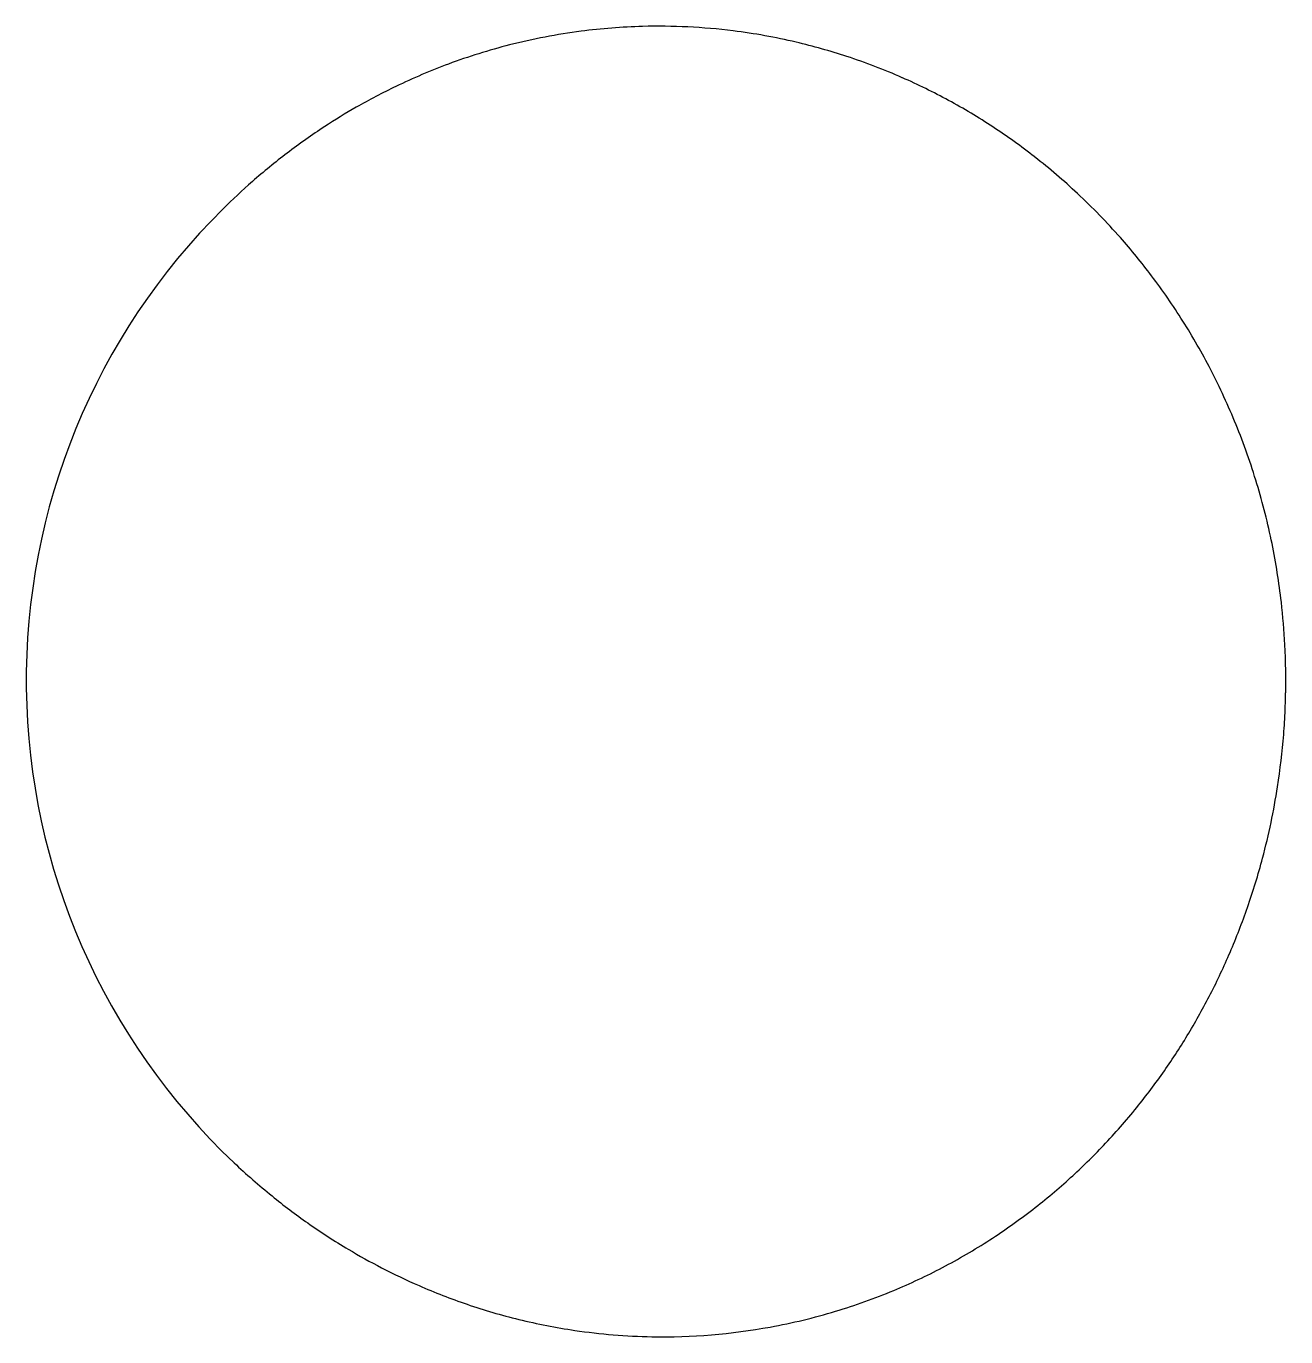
# Model space of a CAD drawing. Header units: metres. Extents: x -297 to 266, y -293 to 292.
import ezdxf

# ---------------------------------------------------------------- set-up
doc = ezdxf.new("R2010")
doc.units = ezdxf.units.M

msp = doc.modelspace()

# ---------------------------------------------------------------- linework, layer by layer
for centre, radius, start, end in [((-13.8, 22.96), 269.46, 457.41587, 464.34337), ((-13.96, 23.99), 268.42, 451.52525, 457.40966), ((-13.99, 24.07), 268.34, 442.85201, 451.52082), ((-14.12, 22.94), 269.48, 436.77913, 442.8537), ((-13.25, 20.81), 271.69, 464.344, 470.3691), ((-14.47, 21.38), 271.07, 431.80379, 436.78311), ((-12.05, 17.58), 275.13, 470.36821, 475.69163), ((-15.18, 19.21), 273.36, 426.23679, 431.80485), ((-10.29, 13.92), 279.2, 475.69251, 479.80696), ((-16.18, 16.93), 275.86, 421.44732, 426.23617), ((-17.34, 14.81), 278.27, 416.69965, 421.44699), ((-8.7, 11.17), 282.37, 479.80819, 483.1645), ((-6.5, 7.79), 286.4, 483.16317, 487.2744), ((-18.79, 12.61), 280.91, 411.99673, 416.69954), ((-3.47, 3.8), 291.41, 487.27417, 491.21613), ((-20.5, 10.41), 283.69, 406.93516, 411.99674), ((-1.1, 1.11), 295, 491.21868, 494.72334), ((-22.58, 8.19), 286.74, 401.42621, 406.93475), ((0, 0), 296.56, 494.72271, 586.62236), ((-24.51, 6.46), 289.33, 397.06298, 401.43039), ((-26.61, 4.86), 291.97, 392.24472, 397.0644), ((-28.68, 3.55), 294.42, 387.36783, 392.24499), ((-30.78, 2.46), 296.78, 382.14302, 387.36837), ((-33.03, 1.54), 299.21, 376.76862, 382.14349), ((-35.33, 0.85), 301.62, 371.53243, 376.76926), ((-37.64, 0.38), 303.97, 366.52531, 371.53255), ((-39.28, 0.17), 305.63, 362.95806, 366.52876), ((-37.12, 0.18), 303.47, 361.55686, 362.97636), ((-31.95, 0.45), 298.29, 360.28067, 361.53226), ((-55.72, 0.23), 322.06, 359.95851, 360.29915), ((-19.64, -0.75), 285.97, 717.52176, 719.02812), ((-80.1, 0.21), 346.45, 719.03925, 719.966), ((-47.2, 0.37), 313.56, 715.52008, 717.53502), ((-43.9, 0.18), 310.25, 711.15616, 715.50673), ((-43.52, 0.12), 309.87, 705.13201, 711.15619), ((-41.66, -0.37), 307.95, 700.84176, 705.13162), ((-38.87, -1.33), 304.99, 696.79221, 700.84111), ((-35.39, -2.82), 301.21, 692.88175, 696.79088), ((-31.81, -4.66), 297.18, 689.01629, 692.88175), ((-28.12, -6.87), 292.88, 685.09467, 689.0168), ((-24.91, -9.12), 288.96, 681.02183, 685.09663), ((-21.91, -11.56), 285.09, 676.48961, 681.02258), ((-19.18, -14.15), 281.33, 672.30448, 676.48986), ((-0.19, -0.21), 296.28, 586.62142, 590.98324), ((-17.27, -16.25), 278.49, 667.76851, 672.30587), ((-2.04, -2.47), 293.36, 590.98545, 594.90126), ((-15.57, -18.46), 275.7, 662.87319, 667.76891), ((-4.78, -6.37), 288.59, 594.90155, 599.18058), ((-14.17, -20.62), 273.13, 657.72099, 662.87313), ((-7.15, -10.35), 283.96, 599.17995, 602.61853), ((-8.57, -13.1), 280.86, 602.61793, 606.40124), ((-13.32, -22.23), 271.31, 652.64054, 657.72146), ((-10.15, -16.68), 276.94, 606.40321, 611.17327), ((-12.73, -23.63), 269.78, 646.78321, 652.63796), ((-11.31, -20.08), 273.36, 611.17341, 616.21617), ((-11.92, -22.64), 270.72, 616.21416, 621.62421), ((-12.34, -24.88), 268.48, 640.36194, 646.77989), ((-12.19, -24.52), 268.82, 621.62105, 628.99228), ((-12.21, -25.51), 267.84, 628.99378, 640.35948)]:
    msp.add_arc(centre, radius, start, end)

doc.saveas('drawing.dxf')
